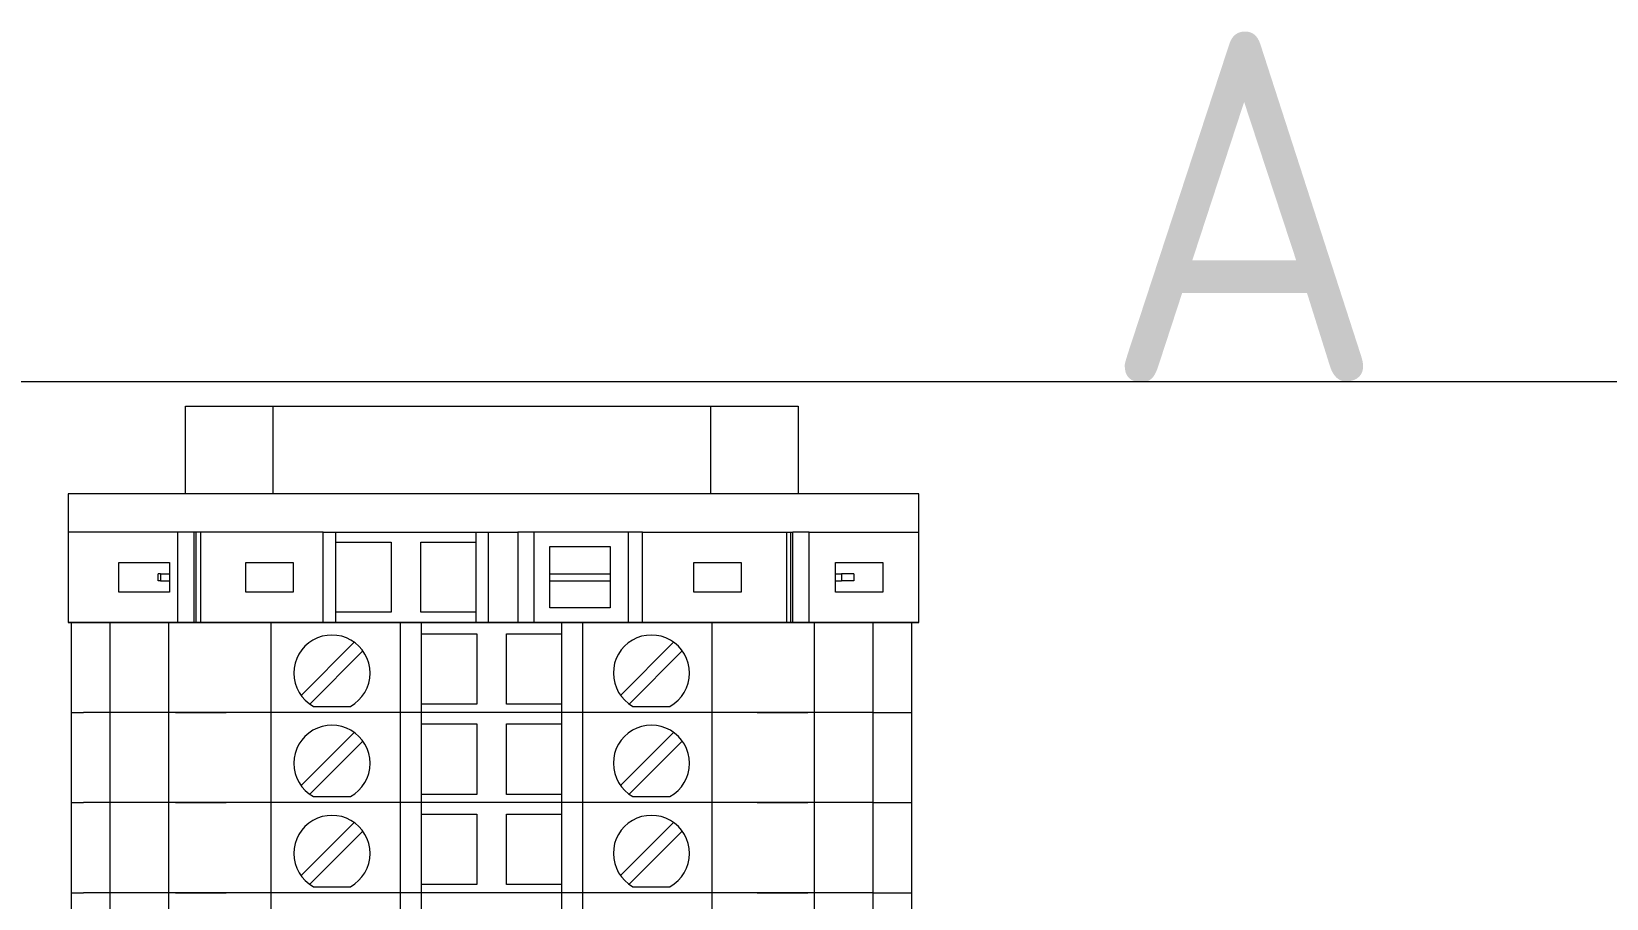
# Model space of a CAD drawing. Header units: millimetres. Extents: x 1880 to 4113, y 771 to 2990.
# Drawn here: x 3133.8 to 3223.8, y 2595.2 to 2644.7 of the extents above; entities that cross this region are included whole.
import ezdxf
from ezdxf.enums import TextEntityAlignment as Align

# ---------------------------------------------------------------- set-up
doc = ezdxf.new("R2010")
doc.units = ezdxf.units.MM
doc.layers.add('000-PI-Oprema', color=30, linetype='Continuous', lineweight=5)
for name, color, linetype in [('000-PI-ORMAR', 2, 'Continuous'), ('000-PI_TEXT', 7, 'Continuous'), ('002-PI-Kabelska kanalica', 150, 'Continuous')]:
    doc.layers.add(name, color=color, linetype=linetype)
doc.styles.add('PI0', font='isocpeur.ttf', dxfattribs={"width": 0.9})

msp = doc.modelspace()

# ---------------------------------------------------------------- linework, layer by layer
at = {"color": 0, "linetype": 'ByBlock', "lineweight": 0}
for p, q in [((3142.572, 2618.313), (3142.572, 2623.313)), ((3142.572, 2623.313), (3177.572, 2623.313)), ((3142.572, 2618.313), (3142.572, 2623.313)), ((3142.572, 2623.313), (3177.572, 2623.313)), ((3147.572, 2623.313), (3147.572, 2618.313)), ((3147.572, 2623.313), (3147.572, 2618.313)), ((3172.572, 2623.313), (3172.572, 2618.313)), ((3172.572, 2623.313), (3172.572, 2618.313)), ((3177.572, 2623.313), (3177.572, 2618.313)), ((3177.572, 2623.313), (3177.572, 2618.313))]:
    msp.add_line(p, q, dxfattribs=at)
at = {"color": 0, "linetype": 'ByBlock', "lineweight": 0, "ltscale": 0.25}
msp.add_lwpolyline([(3135.872, 2618.313), (3135.872, 2610.963), (3184.472, 2610.963), (3184.472, 2618.313), (3135.872, 2618.313)], dxfattribs=at)
at = {"layer": '000-PI-Oprema', "color": 0, "linetype": 'ByBlock', "lineweight": 0}
for p, q in [((3135.872, 2618.313), (3135.872, 2610.963)), ((3184.472, 2618.313), (3135.872, 2618.313)), ((3184.472, 2610.963), (3184.472, 2618.313)), ((3142.137, 2616.113), (3135.872, 2616.113)), ((3142.137, 2610.963), (3142.137, 2616.113)), ((3143.074, 2616.113), (3142.137, 2616.113)), ((3143.074, 2610.963), (3143.074, 2616.113)), ((3143.174, 2616.113), (3143.074, 2616.113)), ((3143.174, 2616.113), (3143.174, 2610.963)), ((3143.432, 2616.113), (3143.174, 2616.113)), ((3143.432, 2616.113), (3143.432, 2610.963)), ((3150.453, 2616.113), (3143.432, 2616.113)), ((3150.453, 2616.113), (3151.172, 2616.113)), ((3150.453, 2610.963), (3150.453, 2616.113)), ((3151.172, 2615.538), (3151.172, 2616.113)), ((3151.172, 2616.113), (3159.172, 2616.113)), ((3159.172, 2616.113), (3159.172, 2615.538)), ((3159.172, 2616.113), (3159.89, 2616.113)), ((3159.89, 2616.113), (3161.562, 2616.113)), ((3159.89, 2610.963), (3159.89, 2616.113)), ((3162.487, 2616.113), (3161.562, 2616.113)), ((3161.562, 2616.113), (3161.562, 2610.963)), ((3167.861, 2616.113), (3162.487, 2616.113)), ((3162.487, 2616.113), (3162.487, 2610.963)), ((3167.861, 2616.113), (3167.861, 2610.963)), ((3168.682, 2616.113), (3167.861, 2616.113)), ((3168.682, 2610.963), (3168.682, 2616.113)), ((3168.682, 2616.113), (3176.912, 2616.113)), ((3176.912, 2616.113), (3176.912, 2610.963)), ((3176.912, 2616.113), (3177.17, 2616.113)), ((3177.17, 2610.963), (3177.17, 2616.113)), ((3177.17, 2616.113), (3177.27, 2616.113)), ((3178.207, 2616.113), (3177.27, 2616.113)), ((3177.27, 2610.963), (3177.27, 2616.113)), ((3178.207, 2616.113), (3184.472, 2616.113)), ((3178.207, 2610.963), (3178.207, 2616.113)), ((3151.172, 2611.538), (3151.172, 2615.538)), ((3151.172, 2615.538), (3154.322, 2615.538)), ((3154.322, 2615.538), (3154.322, 2611.538)), ((3156.022, 2615.538), (3159.172, 2615.538)), ((3156.022, 2611.538), (3156.022, 2615.538)), ((3159.172, 2615.538), (3159.172, 2611.538)), ((3163.397, 2615.288), (3166.847, 2615.288)), ((3163.397, 2613.738), (3163.397, 2615.288)), ((3166.847, 2615.288), (3166.847, 2613.738)), ((3138.772, 2612.688), (3138.772, 2614.388)), ((3138.772, 2614.388), (3141.672, 2614.388)), ((3141.672, 2614.388), (3141.672, 2613.738)), ((3146.022, 2614.388), (3148.722, 2614.388)), ((3146.022, 2612.688), (3146.022, 2614.388)), ((3148.722, 2614.388), (3148.722, 2612.688)), ((3171.622, 2614.388), (3174.322, 2614.388)), ((3171.622, 2612.688), (3171.622, 2614.388)), ((3174.322, 2614.388), (3174.322, 2612.688)), ((3179.722, 2613.738), (3179.722, 2614.388)), ((3179.722, 2614.388), (3182.422, 2614.388)), ((3182.422, 2614.388), (3182.422, 2612.688)), ((3141.157, 2613.738), (3141.027, 2613.738)), ((3141.027, 2613.338), (3141.027, 2613.738)), ((3141.157, 2613.338), (3141.027, 2613.338)), ((3141.157, 2613.738), (3141.157, 2613.338)), ((3141.157, 2613.738), (3141.672, 2613.738)), ((3141.157, 2613.338), (3141.672, 2613.338)), ((3141.672, 2613.738), (3141.672, 2613.338)), ((3141.672, 2613.338), (3141.672, 2612.688)), ((3163.397, 2613.738), (3166.847, 2613.738)), ((3163.397, 2613.338), (3163.397, 2613.738)), ((3163.397, 2613.338), (3166.847, 2613.338)), ((3163.397, 2611.788), (3163.397, 2613.338)), ((3166.847, 2613.738), (3166.847, 2613.338)), ((3166.847, 2613.338), (3166.847, 2611.788)), ((3179.722, 2613.338), (3179.722, 2613.738)), ((3179.722, 2613.738), (3180.057, 2613.738)), ((3179.722, 2613.338), (3180.057, 2613.338)), ((3179.722, 2612.688), (3179.722, 2613.338)), ((3180.057, 2613.738), (3180.057, 2613.338)), ((3180.757, 2613.738), (3180.057, 2613.738)), ((3180.757, 2613.338), (3180.057, 2613.338)), ((3180.757, 2613.738), (3180.757, 2613.338)), ((3141.672, 2612.688), (3138.772, 2612.688)), ((3148.722, 2612.688), (3146.022, 2612.688)), ((3174.322, 2612.688), (3171.622, 2612.688)), ((3182.422, 2612.688), (3179.722, 2612.688)), ((3154.322, 2611.538), (3151.172, 2611.538)), ((3151.172, 2610.963), (3151.172, 2611.538)), ((3159.172, 2611.538), (3156.022, 2611.538)), ((3159.172, 2611.538), (3159.172, 2610.963)), ((3166.847, 2611.788), (3163.397, 2611.788)), ((3143.074, 2610.963), (3142.137, 2610.963)), ((3143.174, 2610.963), (3143.074, 2610.963)), ((3143.432, 2610.963), (3143.174, 2610.963)), ((3150.453, 2610.963), (3151.172, 2610.963))]:
    msp.add_line(p, q, dxfattribs=at)
at = {"layer": '000-PI-Oprema', "color": 0, "linetype": 'ByBlock', "lineweight": 0, "ltscale": 0.25}
msp.add_line((3184.472, 2610.963), (3135.872, 2610.963), dxfattribs=at)
at = {"layer": '000-PI-ORMAR', "color": 0, "linetype": 'ByBlock', "lineweight": 0}
for p, q in [((3136.072, 2610.963), (3136.072, 2610.963)), ((3136.072, 2610.963), (3136.755, 2610.963)), ((3136.072, 2605.813), (3136.072, 2610.963)), ((3137.072, 2610.963), (3136.755, 2610.963)), ((3137.072, 2610.963), (3137.072, 2610.963)), ((3138.272, 2610.963), (3137.072, 2610.963)), ((3138.272, 2610.963), (3138.272, 2610.963)), ((3139.864, 2610.963), (3138.272, 2610.963)), ((3138.272, 2605.813), (3138.272, 2610.963)), ((3142.006, 2610.963), (3139.864, 2610.963)), ((3140.322, 2610.963), (3140.322, 2610.963)), ((3141.633, 2605.813), (3141.633, 2610.963)), ((3142.39, 2610.963), (3142.006, 2610.963)), ((3144.898, 2610.963), (3142.39, 2610.963)), ((3142.872, 2610.963), (3142.872, 2610.963)), ((3143.772, 2610.963), (3143.772, 2610.963)), ((3147.472, 2610.963), (3144.898, 2610.963)), ((3154.872, 2610.963), (3147.472, 2610.963)), ((3147.472, 2605.813), (3147.472, 2610.963)), ((3156.072, 2610.963), (3154.872, 2610.963)), ((3154.872, 2605.813), (3154.872, 2610.963)), ((3156.072, 2610.963), (3156.072, 2610.963)), ((3164.072, 2610.963), (3156.072, 2610.963)), ((3156.072, 2605.813), (3156.072, 2610.963)), ((3156.072, 2610.313), (3156.072, 2610.313)), ((3156.072, 2610.313), (3159.222, 2610.313)), ((3159.222, 2610.313), (3159.222, 2606.288)), ((3159.222, 2610.313), (3159.222, 2610.313)), ((3160.922, 2610.313), (3164.072, 2610.313)), ((3160.922, 2606.288), (3160.922, 2610.313)), ((3160.922, 2610.313), (3160.922, 2610.313)), ((3164.072, 2610.963), (3164.072, 2610.963)), ((3165.272, 2610.963), (3164.072, 2610.963)), ((3164.072, 2605.813), (3164.072, 2610.963)), ((3164.072, 2610.313), (3164.072, 2610.313)), ((3172.672, 2610.963), (3165.272, 2610.963)), ((3165.272, 2605.813), (3165.272, 2610.963)), ((3169.872, 2610.963), (3169.872, 2610.963)), ((3175.246, 2610.963), (3172.672, 2610.963)), ((3172.672, 2605.813), (3172.672, 2610.963)), ((3174.922, 2610.963), (3174.922, 2610.963)), ((3177.754, 2610.963), (3175.246, 2610.963)), ((3177.572, 2610.963), (3177.572, 2610.963)), ((3178.138, 2610.963), (3177.754, 2610.963)), ((3180.28, 2610.963), (3178.138, 2610.963)), ((3178.511, 2605.813), (3178.511, 2610.963)), ((3179.822, 2610.963), (3179.822, 2610.963)), ((3181.872, 2610.963), (3180.28, 2610.963)), ((3181.872, 2610.963), (3181.872, 2610.963)), ((3181.872, 2610.963), (3184.072, 2610.963)), ((3181.872, 2605.813), (3181.872, 2610.963)), ((3184.072, 2610.963), (3184.072, 2610.963)), ((3184.072, 2605.813), (3184.072, 2610.963)), ((3152.217, 2609.829), (3149.182, 2606.793)), ((3149.676, 2606.298), (3152.712, 2609.334)), ((3152.217, 2609.829), (3152.217, 2609.829)), ((3152.712, 2609.334), (3152.712, 2609.334)), ((3154.872, 2606.763), (3154.872, 2609.363)), ((3154.872, 2609.363), (3154.872, 2609.363)), ((3165.272, 2609.363), (3165.272, 2609.363)), ((3165.272, 2606.763), (3165.272, 2609.363)), ((3170.467, 2609.829), (3167.432, 2606.793)), ((3167.926, 2606.298), (3170.962, 2609.334)), ((3170.467, 2609.829), (3170.467, 2609.829)), ((3170.962, 2609.334), (3170.962, 2609.334)), ((3149.182, 2606.793), (3149.182, 2606.793)), ((3154.872, 2606.763), (3154.872, 2606.763)), ((3165.272, 2606.763), (3165.272, 2606.763)), ((3167.432, 2606.793), (3167.432, 2606.793)), ((3136.072, 2605.813), (3136.072, 2605.813)), ((3136.072, 2605.813), (3136.755, 2605.813)), ((3136.072, 2605.813), (3136.072, 2605.813)), ((3136.072, 2605.813), (3136.755, 2605.813)), ((3136.072, 2600.663), (3136.072, 2605.813)), ((3137.072, 2605.813), (3136.755, 2605.813)), ((3137.072, 2605.813), (3136.755, 2605.813)), ((3138.272, 2605.813), (3137.072, 2605.813)), ((3137.072, 2605.813), (3137.072, 2605.813)), ((3137.072, 2605.813), (3137.072, 2605.813)), ((3138.272, 2605.813), (3137.072, 2605.813)), ((3137.572, 2605.813), (3137.572, 2605.813)), ((3139.864, 2605.813), (3138.272, 2605.813)), ((3138.272, 2605.813), (3138.272, 2605.813)), ((3138.272, 2605.813), (3138.272, 2605.813)), ((3139.864, 2605.813), (3138.272, 2605.813)), ((3138.272, 2600.663), (3138.272, 2605.813)), ((3142.006, 2605.813), (3139.864, 2605.813)), ((3142.006, 2605.813), (3139.864, 2605.813)), ((3140.322, 2605.813), (3140.322, 2605.813)), ((3140.322, 2605.813), (3140.322, 2605.813)), ((3141.633, 2600.663), (3141.633, 2605.813)), ((3142.006, 2605.813), (3142.39, 2605.813)), ((3142.39, 2605.813), (3142.006, 2605.813)), ((3142.39, 2605.813), (3144.898, 2605.813)), ((3144.898, 2605.813), (3142.39, 2605.813)), ((3142.872, 2605.813), (3142.872, 2605.813)), ((3142.872, 2605.813), (3142.872, 2605.813)), ((3143.772, 2605.813), (3143.772, 2605.813)), ((3143.772, 2605.813), (3143.772, 2605.813)), ((3144.072, 2605.813), (3144.072, 2605.813)), ((3147.472, 2605.813), (3144.898, 2605.813)), ((3147.472, 2605.813), (3144.898, 2605.813)), ((3154.872, 2605.813), (3147.472, 2605.813)), ((3154.872, 2605.813), (3147.472, 2605.813)), ((3147.472, 2600.663), (3147.472, 2605.813)), ((3149.676, 2606.298), (3149.676, 2606.298)), ((3149.888, 2606.163), (3149.888, 2606.163)), ((3149.888, 2606.163), (3152.006, 2606.163)), ((3152.006, 2606.163), (3152.006, 2606.163)), ((3156.072, 2605.813), (3154.872, 2605.813)), ((3156.072, 2605.813), (3154.872, 2605.813)), ((3154.872, 2600.663), (3154.872, 2605.813)), ((3156.072, 2606.288), (3156.072, 2606.288)), ((3159.222, 2606.288), (3156.072, 2606.288)), ((3164.072, 2605.813), (3156.072, 2605.813)), ((3156.072, 2605.813), (3156.072, 2605.813)), ((3156.072, 2605.813), (3156.072, 2605.813)), ((3164.072, 2605.813), (3156.072, 2605.813)), ((3156.072, 2600.663), (3156.072, 2605.813)), ((3159.222, 2606.288), (3159.222, 2606.288)), ((3164.072, 2606.288), (3160.922, 2606.288)), ((3160.922, 2606.288), (3160.922, 2606.288)), ((3164.072, 2606.288), (3164.072, 2606.288)), ((3165.272, 2605.813), (3164.072, 2605.813)), ((3164.072, 2605.813), (3164.072, 2605.813)), ((3164.072, 2605.813), (3164.072, 2605.813)), ((3165.272, 2605.813), (3164.072, 2605.813)), ((3164.072, 2600.663), (3164.072, 2605.813)), ((3172.672, 2605.813), (3165.272, 2605.813)), ((3172.672, 2605.813), (3165.272, 2605.813)), ((3165.272, 2600.663), (3165.272, 2605.813)), ((3167.926, 2606.298), (3167.926, 2606.298)), ((3168.138, 2606.163), (3168.138, 2606.163)), ((3168.138, 2606.163), (3170.256, 2606.163)), ((3169.872, 2605.813), (3169.872, 2605.813)), ((3169.872, 2605.813), (3169.872, 2605.813)), ((3170.256, 2606.163), (3170.256, 2606.163)), ((3175.246, 2605.813), (3172.672, 2605.813)), ((3175.246, 2605.813), (3172.672, 2605.813)), ((3172.672, 2600.663), (3172.672, 2605.813)), ((3174.922, 2605.813), (3174.922, 2605.813)), ((3174.922, 2605.813), (3174.922, 2605.813)), ((3175.246, 2605.813), (3177.754, 2605.813)), ((3177.754, 2605.813), (3175.246, 2605.813)), ((3176.072, 2605.813), (3176.072, 2605.813)), ((3177.572, 2605.813), (3177.572, 2605.813)), ((3177.572, 2605.813), (3177.572, 2605.813)), ((3177.754, 2605.813), (3178.138, 2605.813)), ((3178.138, 2605.813), (3177.754, 2605.813)), ((3180.28, 2605.813), (3178.138, 2605.813)), ((3180.28, 2605.813), (3178.138, 2605.813)), ((3178.511, 2600.663), (3178.511, 2605.813)), ((3179.822, 2605.813), (3179.822, 2605.813)), ((3179.822, 2605.813), (3179.822, 2605.813)), ((3181.872, 2605.813), (3180.28, 2605.813)), ((3181.872, 2605.813), (3180.28, 2605.813)), ((3181.872, 2605.813), (3184.072, 2605.813)), ((3181.872, 2605.813), (3181.872, 2605.813)), ((3181.872, 2605.813), (3181.872, 2605.813)), ((3181.872, 2605.813), (3184.072, 2605.813)), ((3181.872, 2600.663), (3181.872, 2605.813)), ((3184.072, 2605.813), (3184.072, 2605.813)), ((3184.072, 2605.813), (3184.072, 2605.813)), ((3184.072, 2600.663), (3184.072, 2605.813)), ((3156.072, 2605.163), (3156.072, 2605.163)), ((3156.072, 2605.163), (3159.222, 2605.163)), ((3159.222, 2605.163), (3159.222, 2601.138)), ((3159.222, 2605.163), (3159.222, 2605.163)), ((3160.922, 2605.163), (3164.072, 2605.163)), ((3160.922, 2601.138), (3160.922, 2605.163)), ((3160.922, 2605.163), (3160.922, 2605.163)), ((3164.072, 2605.163), (3164.072, 2605.163)), ((3152.217, 2604.679), (3149.182, 2601.643)), ((3149.676, 2601.148), (3152.712, 2604.184)), ((3152.217, 2604.679), (3152.217, 2604.679)), ((3152.712, 2604.184), (3152.712, 2604.184)), ((3154.872, 2601.613), (3154.872, 2604.213)), ((3154.872, 2604.213), (3154.872, 2604.213)), ((3165.272, 2604.213), (3165.272, 2604.213)), ((3165.272, 2601.613), (3165.272, 2604.213)), ((3170.467, 2604.679), (3167.432, 2601.643)), ((3167.926, 2601.148), (3170.962, 2604.184)), ((3170.467, 2604.679), (3170.467, 2604.679)), ((3170.962, 2604.184), (3170.962, 2604.184)), ((3149.182, 2601.643), (3149.182, 2601.643)), ((3154.872, 2601.613), (3154.872, 2601.613)), ((3165.272, 2601.613), (3165.272, 2601.613)), ((3167.432, 2601.643), (3167.432, 2601.643)), ((3136.072, 2600.663), (3136.072, 2600.663)), ((3136.072, 2600.663), (3136.755, 2600.663)), ((3136.072, 2600.663), (3136.072, 2600.663)), ((3136.072, 2600.663), (3136.755, 2600.663)), ((3136.072, 2595.513), (3136.072, 2600.663)), ((3137.072, 2600.663), (3136.755, 2600.663)), ((3137.072, 2600.663), (3136.755, 2600.663)), ((3138.272, 2600.663), (3137.072, 2600.663)), ((3137.072, 2600.663), (3137.072, 2600.663)), ((3137.072, 2600.663), (3137.072, 2600.663)), ((3138.272, 2600.663), (3137.072, 2600.663)), ((3137.572, 2600.663), (3137.572, 2600.663)), ((3139.864, 2600.663), (3138.272, 2600.663)), ((3138.272, 2600.663), (3138.272, 2600.663)), ((3138.272, 2600.663), (3138.272, 2600.663)), ((3139.864, 2600.663), (3138.272, 2600.663)), ((3138.272, 2595.513), (3138.272, 2600.663)), ((3142.006, 2600.663), (3139.864, 2600.663)), ((3142.006, 2600.663), (3139.864, 2600.663)), ((3140.322, 2600.663), (3140.322, 2600.663)), ((3140.322, 2600.663), (3140.322, 2600.663)), ((3141.633, 2595.513), (3141.633, 2600.663)), ((3142.006, 2600.663), (3142.39, 2600.663)), ((3142.39, 2600.663), (3142.006, 2600.663)), ((3142.39, 2600.663), (3144.898, 2600.663)), ((3144.898, 2600.663), (3142.39, 2600.663)), ((3142.872, 2600.663), (3142.872, 2600.663)), ((3142.872, 2600.663), (3142.872, 2600.663)), ((3143.772, 2600.663), (3143.772, 2600.663)), ((3143.772, 2600.663), (3143.772, 2600.663)), ((3144.072, 2600.663), (3144.072, 2600.663)), ((3147.472, 2600.663), (3144.898, 2600.663)), ((3147.472, 2600.663), (3144.898, 2600.663)), ((3154.872, 2600.663), (3147.472, 2600.663)), ((3154.872, 2600.663), (3147.472, 2600.663)), ((3147.472, 2595.513), (3147.472, 2600.663)), ((3149.676, 2601.148), (3149.676, 2601.148)), ((3149.888, 2601.013), (3149.888, 2601.013)), ((3149.888, 2601.013), (3152.006, 2601.013)), ((3152.006, 2601.013), (3152.006, 2601.013)), ((3156.072, 2600.663), (3154.872, 2600.663)), ((3156.072, 2600.663), (3154.872, 2600.663)), ((3154.872, 2595.513), (3154.872, 2600.663)), ((3156.072, 2601.138), (3156.072, 2601.138)), ((3159.222, 2601.138), (3156.072, 2601.138)), ((3164.072, 2600.663), (3156.072, 2600.663)), ((3156.072, 2600.663), (3156.072, 2600.663)), ((3156.072, 2600.663), (3156.072, 2600.663)), ((3164.072, 2600.663), (3156.072, 2600.663)), ((3156.072, 2595.513), (3156.072, 2600.663)), ((3159.222, 2601.138), (3159.222, 2601.138)), ((3164.072, 2601.138), (3160.922, 2601.138)), ((3160.922, 2601.138), (3160.922, 2601.138)), ((3164.072, 2601.138), (3164.072, 2601.138)), ((3165.272, 2600.663), (3164.072, 2600.663)), ((3164.072, 2600.663), (3164.072, 2600.663)), ((3164.072, 2600.663), (3164.072, 2600.663)), ((3165.272, 2600.663), (3164.072, 2600.663)), ((3164.072, 2595.513), (3164.072, 2600.663)), ((3172.672, 2600.663), (3165.272, 2600.663)), ((3172.672, 2600.663), (3165.272, 2600.663)), ((3165.272, 2595.513), (3165.272, 2600.663)), ((3167.926, 2601.148), (3167.926, 2601.148)), ((3168.138, 2601.013), (3168.138, 2601.013)), ((3168.138, 2601.013), (3170.256, 2601.013)), ((3169.872, 2600.663), (3169.872, 2600.663)), ((3169.872, 2600.663), (3169.872, 2600.663)), ((3170.256, 2601.013), (3170.256, 2601.013)), ((3175.246, 2600.663), (3172.672, 2600.663)), ((3175.246, 2600.663), (3172.672, 2600.663)), ((3172.672, 2595.513), (3172.672, 2600.663)), ((3174.922, 2600.663), (3174.922, 2600.663)), ((3174.922, 2600.663), (3174.922, 2600.663)), ((3175.246, 2600.663), (3177.754, 2600.663)), ((3177.754, 2600.663), (3175.246, 2600.663)), ((3176.072, 2600.663), (3176.072, 2600.663)), ((3177.572, 2600.663), (3177.572, 2600.663)), ((3177.572, 2600.663), (3177.572, 2600.663)), ((3177.754, 2600.663), (3178.138, 2600.663)), ((3178.138, 2600.663), (3177.754, 2600.663)), ((3180.28, 2600.663), (3178.138, 2600.663)), ((3180.28, 2600.663), (3178.138, 2600.663)), ((3178.511, 2595.513), (3178.511, 2600.663)), ((3179.822, 2600.663), (3179.822, 2600.663)), ((3179.822, 2600.663), (3179.822, 2600.663)), ((3181.872, 2600.663), (3180.28, 2600.663)), ((3181.872, 2600.663), (3180.28, 2600.663)), ((3181.872, 2600.663), (3184.072, 2600.663)), ((3181.872, 2600.663), (3181.872, 2600.663)), ((3181.872, 2600.663), (3181.872, 2600.663)), ((3181.872, 2600.663), (3184.072, 2600.663)), ((3181.872, 2595.513), (3181.872, 2600.663)), ((3184.072, 2600.663), (3184.072, 2600.663)), ((3184.072, 2600.663), (3184.072, 2600.663)), ((3184.072, 2595.513), (3184.072, 2600.663)), ((3152.217, 2599.529), (3149.182, 2596.493)), ((3152.217, 2599.529), (3152.217, 2599.529)), ((3156.072, 2600.013), (3156.072, 2600.013)), ((3156.072, 2600.013), (3159.222, 2600.013)), ((3159.222, 2600.013), (3159.222, 2595.988)), ((3159.222, 2600.013), (3159.222, 2600.013)), ((3160.922, 2600.013), (3164.072, 2600.013)), ((3160.922, 2595.988), (3160.922, 2600.013)), ((3160.922, 2600.013), (3160.922, 2600.013)), ((3164.072, 2600.013), (3164.072, 2600.013)), ((3170.467, 2599.529), (3167.432, 2596.493)), ((3170.467, 2599.529), (3170.467, 2599.529)), ((3149.676, 2595.998), (3152.712, 2599.034)), ((3152.712, 2599.034), (3152.712, 2599.034)), ((3154.872, 2596.463), (3154.872, 2599.063)), ((3154.872, 2599.063), (3154.872, 2599.063)), ((3165.272, 2599.063), (3165.272, 2599.063)), ((3165.272, 2596.463), (3165.272, 2599.063)), ((3167.926, 2595.998), (3170.962, 2599.034)), ((3170.962, 2599.034), (3170.962, 2599.034)), ((3149.182, 2596.493), (3149.182, 2596.493)), ((3149.676, 2595.998), (3149.676, 2595.998)), ((3149.888, 2595.863), (3149.888, 2595.863)), ((3149.888, 2595.863), (3152.006, 2595.863)), ((3152.006, 2595.863), (3152.006, 2595.863)), ((3154.872, 2596.463), (3154.872, 2596.463)), ((3156.072, 2595.988), (3156.072, 2595.988)), ((3159.222, 2595.988), (3156.072, 2595.988)), ((3159.222, 2595.988), (3159.222, 2595.988)), ((3164.072, 2595.988), (3160.922, 2595.988)), ((3160.922, 2595.988), (3160.922, 2595.988)), ((3164.072, 2595.988), (3164.072, 2595.988)), ((3165.272, 2596.463), (3165.272, 2596.463)), ((3167.432, 2596.493), (3167.432, 2596.493)), ((3167.926, 2595.998), (3167.926, 2595.998)), ((3168.138, 2595.863), (3168.138, 2595.863)), ((3168.138, 2595.863), (3170.256, 2595.863)), ((3170.256, 2595.863), (3170.256, 2595.863)), ((3136.072, 2595.513), (3136.072, 2595.513)), ((3136.072, 2595.513), (3136.755, 2595.513)), ((3136.072, 2595.513), (3136.072, 2595.513)), ((3136.072, 2595.513), (3136.755, 2595.513)), ((3136.072, 2590.363), (3136.072, 2595.513)), ((3137.072, 2595.513), (3136.755, 2595.513)), ((3137.072, 2595.513), (3136.755, 2595.513)), ((3138.272, 2595.513), (3137.072, 2595.513)), ((3137.072, 2595.513), (3137.072, 2595.513)), ((3137.072, 2595.513), (3137.072, 2595.513)), ((3138.272, 2595.513), (3137.072, 2595.513)), ((3137.572, 2595.513), (3137.572, 2595.513)), ((3139.864, 2595.513), (3138.272, 2595.513)), ((3138.272, 2595.513), (3138.272, 2595.513)), ((3138.272, 2595.513), (3138.272, 2595.513)), ((3139.864, 2595.513), (3138.272, 2595.513)), ((3138.272, 2590.363), (3138.272, 2595.513)), ((3142.006, 2595.513), (3139.864, 2595.513)), ((3142.006, 2595.513), (3139.864, 2595.513)), ((3140.322, 2595.513), (3140.322, 2595.513)), ((3140.322, 2595.513), (3140.322, 2595.513)), ((3141.633, 2590.363), (3141.633, 2595.513)), ((3142.006, 2595.513), (3142.39, 2595.513)), ((3142.39, 2595.513), (3142.006, 2595.513)), ((3142.39, 2595.513), (3144.898, 2595.513)), ((3144.898, 2595.513), (3142.39, 2595.513)), ((3142.872, 2595.513), (3142.872, 2595.513)), ((3142.872, 2595.513), (3142.872, 2595.513)), ((3143.772, 2595.513), (3143.772, 2595.513)), ((3143.772, 2595.513), (3143.772, 2595.513)), ((3144.072, 2595.513), (3144.072, 2595.513)), ((3147.472, 2595.513), (3144.898, 2595.513)), ((3147.472, 2595.513), (3144.898, 2595.513)), ((3154.872, 2595.513), (3147.472, 2595.513)), ((3154.872, 2595.513), (3147.472, 2595.513)), ((3147.472, 2590.363), (3147.472, 2595.513)), ((3156.072, 2595.513), (3154.872, 2595.513)), ((3156.072, 2595.513), (3154.872, 2595.513)), ((3154.872, 2590.363), (3154.872, 2595.513)), ((3164.072, 2595.513), (3156.072, 2595.513)), ((3156.072, 2595.513), (3156.072, 2595.513)), ((3156.072, 2595.513), (3156.072, 2595.513)), ((3164.072, 2595.513), (3156.072, 2595.513)), ((3156.072, 2590.363), (3156.072, 2595.513)), ((3165.272, 2595.513), (3164.072, 2595.513)), ((3164.072, 2595.513), (3164.072, 2595.513)), ((3164.072, 2595.513), (3164.072, 2595.513)), ((3165.272, 2595.513), (3164.072, 2595.513)), ((3164.072, 2590.363), (3164.072, 2595.513)), ((3172.672, 2595.513), (3165.272, 2595.513)), ((3172.672, 2595.513), (3165.272, 2595.513)), ((3165.272, 2590.363), (3165.272, 2595.513)), ((3169.872, 2595.513), (3169.872, 2595.513)), ((3169.872, 2595.513), (3169.872, 2595.513)), ((3175.246, 2595.513), (3172.672, 2595.513)), ((3175.246, 2595.513), (3172.672, 2595.513)), ((3172.672, 2590.363), (3172.672, 2595.513)), ((3174.922, 2595.513), (3174.922, 2595.513)), ((3174.922, 2595.513), (3174.922, 2595.513)), ((3175.246, 2595.513), (3177.754, 2595.513)), ((3177.754, 2595.513), (3175.246, 2595.513)), ((3176.072, 2595.513), (3176.072, 2595.513)), ((3177.572, 2595.513), (3177.572, 2595.513)), ((3177.572, 2595.513), (3177.572, 2595.513)), ((3177.754, 2595.513), (3178.138, 2595.513)), ((3178.138, 2595.513), (3177.754, 2595.513)), ((3180.28, 2595.513), (3178.138, 2595.513)), ((3180.28, 2595.513), (3178.138, 2595.513)), ((3178.511, 2590.363), (3178.511, 2595.513)), ((3179.822, 2595.513), (3179.822, 2595.513)), ((3179.822, 2595.513), (3179.822, 2595.513)), ((3181.872, 2595.513), (3180.28, 2595.513)), ((3181.872, 2595.513), (3180.28, 2595.513)), ((3181.872, 2595.513), (3184.072, 2595.513)), ((3181.872, 2595.513), (3181.872, 2595.513)), ((3181.872, 2595.513), (3181.872, 2595.513)), ((3181.872, 2595.513), (3184.072, 2595.513)), ((3181.872, 2590.363), (3181.872, 2595.513)), ((3184.072, 2595.513), (3184.072, 2595.513)), ((3184.072, 2595.513), (3184.072, 2595.513)), ((3184.072, 2590.363), (3184.072, 2595.513))]:
    msp.add_line(p, q, dxfattribs=at)
for centre, start, end in [((3150.947, 2608.063), 359.99998, 180.00002), ((3169.197, 2608.063), 359.99998, 180.00002), ((3150.947, 2608.063), 180.00002, 240.87541), ((3150.947, 2608.063), 299.12459, 359.99998), ((3169.197, 2608.063), 180.00002, 240.87541), ((3169.197, 2608.063), 299.12459, 359.99998), ((3150.947, 2602.913), 359.99998, 180.00002), ((3169.197, 2602.913), 359.99998, 180.00002), ((3150.947, 2602.913), 180.00002, 240.87541), ((3150.947, 2602.913), 299.12459, 359.99998), ((3169.197, 2602.913), 180.00002, 240.87541), ((3169.197, 2602.913), 299.12459, 359.99998), ((3150.947, 2597.763), 359.99998, 180.00002), ((3169.197, 2597.763), 359.99998, 180.00002), ((3150.947, 2597.763), 180.00002, 240.87541), ((3150.947, 2597.763), 299.12459, 359.99998), ((3169.197, 2597.763), 180.00002, 240.87541), ((3169.197, 2597.763), 299.12459, 359.99998)]:
    msp.add_arc(centre, 2.175, start, end, dxfattribs=at)
at = {"layer": '002-PI-Kabelska kanalica', "color": 0, "linetype": 'ByBlock', "lineweight": 0}
msp.add_line((2113.197, 2624.72), (3884.197, 2624.72), dxfattribs=at)

# ---------------------------------------------------------------- texts
at = {"layer": '000-PI_TEXT', "color": 0, "linetype": 'ByBlock', "lineweight": 0, "style": 'PI0', "width": 0.9}
msp.add_text('A', height=20, dxfattribs=at).set_placement((3211.143, 2624.716), align=Align.RIGHT)

doc.saveas('drawing.dxf')
